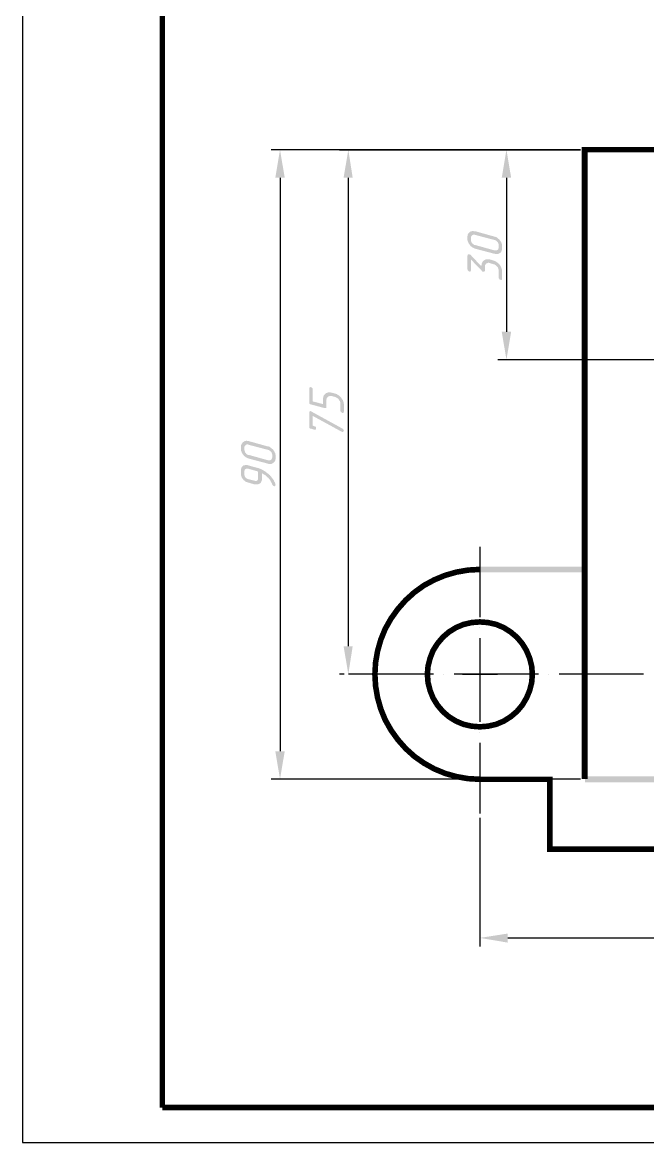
# Model space of a CAD drawing. Header units: millimetres. Extents: x -170 to 957, y 8 to 306.
# Drawn here: x 78.6 to 167.9, y 9.2 to 169.3 of the extents above; entities that cross this region are included whole.
import ezdxf

# ---------------------------------------------------------------- set-up
doc = ezdxf.new("R2010")
doc.units = ezdxf.units.MM

msp = doc.modelspace()

# ---------------------------------------------------------------- hatches: boundary and pattern name
at = {"transparency": 33554687}
h = msp.add_hatch(color=7, dxfattribs=at)
h.paths.add_polyline_path([(146.019, 138.714), (146.115, 138.714), (146.163, 138.666), (146.259, 138.666), (146.307, 138.618), (146.404, 138.57), (146.452, 138.522), (146.5, 138.474), (146.548, 138.426), (146.644, 138.377), (146.692, 138.329), (146.74, 138.281), (146.788, 138.233), (146.788, 138.233), (146.837, 138.137), (146.885, 138.089), (146.933, 137.993), (146.981, 137.945), (147.029, 137.896), (147.029, 137.8), (147.077, 137.752), (147.077, 137.656), (147.125, 137.608), (147.125, 137.512), (147.125, 137.464), (147.125, 137.367), (147.125, 137.367), (147.125, 137.031), (147.125, 136.983), (147.125, 136.935), (147.125, 136.838), (147.077, 136.79), (147.077, 136.742), (147.077, 136.646), (147.029, 136.598), (146.981, 136.55), (146.981, 136.502), (146.933, 136.454), (146.885, 136.405), (146.837, 136.357), (146.837, 136.357), (146.788, 136.357), (146.692, 136.309), (146.644, 136.261), (146.596, 136.261), (146.548, 136.213), (146.5, 136.213), (146.404, 136.213), (146.356, 136.213), (146.259, 136.213), (146.211, 136.213), (146.163, 136.213), (146.067, 136.261), (146.019, 136.261), (143.277, 136.983), (143.181, 137.031), (143.133, 137.031), (143.085, 137.079), (142.989, 137.127), (142.941, 137.127), (142.892, 137.175), (142.796, 137.223), (142.748, 137.271), (142.7, 137.319), (142.604, 137.367), (142.556, 137.464), (142.508, 137.512), (142.508, 137.512), (142.46, 137.608), (142.411, 137.656), (142.363, 137.704), (142.315, 137.8), (142.315, 137.848), (142.267, 137.945), (142.267, 137.993), (142.219, 138.041), (142.219, 138.137), (142.171, 138.185), (142.171, 138.281), (142.171, 138.329), (142.171, 138.377), (142.171, 138.666), (142.171, 138.762), (142.171, 138.81), (142.219, 138.858), (142.219, 138.955), (142.219, 139.003), (142.267, 139.051), (142.267, 139.099), (142.315, 139.147), (142.363, 139.195), (142.411, 139.243), (142.46, 139.291), (142.508, 139.339), (142.508, 139.339), (142.556, 139.388), (142.604, 139.436), (142.652, 139.436), (142.7, 139.484), (142.796, 139.484), (142.844, 139.484), (142.892, 139.532), (142.989, 139.532), (143.037, 139.532), (143.085, 139.484), (143.181, 139.484), (143.229, 139.484), (143.277, 139.484)], flags=0)
h.paths.add_polyline_path([(146.019, 138.233), (143.277, 138.955), (143.181, 139.003), (143.133, 139.003), (143.085, 139.003), (142.989, 139.003), (142.941, 138.955), (142.892, 138.955), (142.844, 138.907), (142.796, 138.858), (142.748, 138.81), (142.748, 138.762), (142.7, 138.714), (142.7, 138.666), (142.7, 138.618), (142.7, 138.522), (142.7, 138.233), (142.7, 138.185), (142.7, 138.089), (142.7, 138.041), (142.748, 137.945), (142.796, 137.896), (142.796, 137.8), (142.844, 137.8), (142.892, 137.704), (142.941, 137.656), (143.037, 137.608), (143.085, 137.56), (143.133, 137.512), (143.229, 137.512), (143.277, 137.512), (146.019, 136.742), (146.115, 136.742), (146.163, 136.742), (146.259, 136.742), (146.307, 136.742), (146.356, 136.742), (146.404, 136.79), (146.452, 136.79), (146.5, 136.838), (146.548, 136.886), (146.596, 136.935), (146.596, 136.983), (146.644, 137.079), (146.644, 137.127), (146.644, 137.175), (146.644, 137.464), (146.644, 137.56), (146.644, 137.608), (146.596, 137.704), (146.596, 137.752), (146.548, 137.848), (146.5, 137.896), (146.452, 137.945), (146.404, 137.993), (146.356, 138.041), (146.307, 138.089), (146.259, 138.137), (146.163, 138.185), (146.115, 138.233), (146.019, 138.233)], flags=0)
for points in [[(142.652, 136.069), (144.143, 134.481), (144.143, 134.53), (144.143, 134.626), (144.191, 134.674), (144.191, 134.77), (144.191, 134.77), (144.191, 134.866), (144.239, 134.914), (144.239, 134.962), (144.287, 135.011), (144.287, 135.059), (144.287, 135.059), (144.335, 135.107), (144.384, 135.203), (144.48, 135.251), (144.48, 135.299), (144.528, 135.299), (144.576, 135.347), (144.672, 135.395), (144.72, 135.395), (144.768, 135.443), (144.816, 135.443), (144.865, 135.443), (144.913, 135.443), (145.009, 135.443), (145.057, 135.492), (145.057, 135.492), (145.153, 135.443), (145.201, 135.443), (145.297, 135.443), (145.345, 135.443), (145.394, 135.443), (145.875, 135.299), (145.971, 135.251), (146.019, 135.251), (146.115, 135.203), (146.163, 135.155), (146.259, 135.155), (146.307, 135.107), (146.356, 135.059), (146.452, 135.011), (146.5, 134.962), (146.548, 134.914), (146.596, 134.866), (146.692, 134.818), (146.74, 134.722), (146.788, 134.674), (146.837, 134.626), (146.885, 134.53), (146.933, 134.481), (146.933, 134.433), (146.981, 134.337), (147.029, 134.289), (147.029, 134.193), (147.077, 134.145), (147.077, 134.049), (147.125, 134.001), (147.125, 133.904), (147.125, 133.856), (147.125, 133.76), (147.125, 133.712), (147.125, 132.702), (147.125, 132.654), (147.125, 132.606), (147.077, 132.558), (147.029, 132.509), (146.933, 132.509), (146.885, 132.558), (146.837, 132.558), (146.74, 132.606), (146.74, 132.654), (146.692, 132.702), (146.644, 132.75), (146.644, 132.846), (146.644, 132.846), (146.644, 133.856), (146.644, 133.904), (146.644, 134.001), (146.596, 134.049), (146.596, 134.145), (146.548, 134.193), (146.548, 134.289), (146.5, 134.337), (146.452, 134.385), (146.404, 134.433), (146.356, 134.481), (146.307, 134.53), (146.259, 134.578), (146.211, 134.626), (146.115, 134.674), (146.067, 134.722), (145.971, 134.77), (145.923, 134.77), (145.875, 134.77), (145.394, 134.914), (145.345, 134.914), (145.249, 134.962), (145.201, 134.962), (145.105, 134.962), (145.057, 134.914), (145.009, 134.914), (144.961, 134.866), (144.913, 134.866), (144.865, 134.866), (144.816, 134.818), (144.768, 134.77), (144.768, 134.722), (144.72, 134.674), (144.672, 134.626), (144.672, 134.53), (144.672, 134.481), (144.672, 134.385), (144.672, 134.385), (144.672, 133.856), (144.672, 133.808), (144.624, 133.76), (144.576, 133.712), (144.528, 133.712), (144.48, 133.664), (144.432, 133.712), (144.335, 133.712), (144.287, 133.76), (144.287, 133.76), (144.239, 133.808), (143.854, 134.241), (143.085, 135.011), (142.7, 135.443), (142.7, 133.904), (142.652, 133.856), (142.652, 133.808), (142.604, 133.76), (142.556, 133.712), (142.508, 133.712), (142.46, 133.712), (142.363, 133.76), (142.315, 133.808), (142.267, 133.856), (142.219, 133.904), (142.219, 133.952), (142.171, 134.049), (142.171, 134.049), (142.171, 135.973), (142.219, 136.021), (142.219, 136.117), (142.219, 136.117), (142.267, 136.165), (142.315, 136.165), (142.315, 136.165), (142.411, 136.165), (142.46, 136.165), (142.556, 136.117), (142.604, 136.117), (142.652, 136.069)], [(120.046, 115.146), (121.537, 114.761), (121.537, 115.483), (121.537, 115.531), (121.537, 115.627), (121.537, 115.675), (121.585, 115.771), (121.585, 115.819), (121.585, 115.867), (121.633, 115.916), (121.633, 116.012), (121.681, 116.06), (121.729, 116.108), (121.777, 116.156), (121.825, 116.204), (121.873, 116.204), (121.873, 116.252), (121.922, 116.3), (122.018, 116.348), (122.066, 116.348), (122.114, 116.396), (122.162, 116.396), (122.21, 116.396), (122.306, 116.445), (122.354, 116.445), (122.403, 116.445), (122.499, 116.445), (122.547, 116.445), (122.643, 116.396), (122.691, 116.396), (122.787, 116.396), (123.268, 116.252), (123.316, 116.252), (123.413, 116.204), (123.461, 116.204), (123.557, 116.156), (123.605, 116.108), (123.653, 116.06), (123.749, 116.012), (123.797, 116.012), (123.846, 115.964), (123.942, 115.867), (123.99, 115.819), (124.038, 115.771), (124.086, 115.723), (124.134, 115.675), (124.182, 115.579), (124.23, 115.531), (124.278, 115.435), (124.326, 115.386), (124.375, 115.338), (124.375, 115.242), (124.423, 115.194), (124.423, 115.098), (124.471, 115.05), (124.471, 114.954), (124.471, 114.905), (124.519, 114.809), (124.519, 114.761), (124.519, 114.665), (124.519, 113.703), (124.471, 113.607), (124.471, 113.559), (124.423, 113.511), (124.375, 113.511), (124.326, 113.511), (124.23, 113.511), (124.182, 113.559), (124.134, 113.607), (124.086, 113.607), (124.038, 113.703), (124.038, 113.751), (123.99, 113.847), (123.99, 113.847), (123.99, 114.809), (123.99, 114.905), (123.99, 114.954), (123.99, 115.05), (123.942, 115.098), (123.942, 115.194), (123.894, 115.242), (123.846, 115.29), (123.797, 115.386), (123.797, 115.386), (123.749, 115.483), (123.701, 115.531), (123.653, 115.579), (123.557, 115.627), (123.509, 115.675), (123.461, 115.675), (123.365, 115.723), (123.316, 115.771), (123.268, 115.771), (122.787, 115.916), (122.691, 115.916), (122.643, 115.916), (122.547, 115.916), (122.499, 115.916), (122.451, 115.916), (122.354, 115.867), (122.306, 115.867), (122.258, 115.819), (122.258, 115.819), (122.21, 115.771), (122.162, 115.723), (122.114, 115.675), (122.066, 115.627), (122.066, 115.579), (122.066, 115.531), (122.018, 115.435), (122.018, 115.386), (122.018, 115.338), (122.018, 114.376), (122.018, 114.28), (122.018, 114.232), (121.97, 114.184), (121.922, 114.184), (121.873, 114.184), (121.777, 114.184), (121.777, 114.184), (119.805, 114.713), (119.709, 114.713), (119.661, 114.761), (119.613, 114.809), (119.565, 114.857), (119.565, 114.954), (119.565, 115.002), (119.565, 115.002), (119.565, 117.022), (119.565, 117.07), (119.613, 117.118), (119.613, 117.166), (119.661, 117.166), (119.757, 117.214), (119.805, 117.166), (119.853, 117.166), (119.95, 117.118), (119.95, 117.07), (119.998, 117.022), (120.046, 116.974), (120.046, 116.877), (120.046, 116.877)], [(120.046, 111.683), (120.286, 111.587), (120.382, 111.587), (120.431, 111.539), (120.479, 111.49), (120.527, 111.442), (120.527, 111.346), (120.527, 111.298), (120.527, 111.202), (120.527, 111.154), (120.479, 111.154), (120.431, 111.106), (120.382, 111.106), (120.286, 111.106), (119.805, 111.25), (119.709, 111.25), (119.661, 111.298), (119.613, 111.346), (119.565, 111.394), (119.565, 111.49), (119.565, 111.539), (119.565, 111.539), (119.565, 113.559), (119.565, 113.607), (119.565, 113.655), (119.613, 113.703), (119.661, 113.751), (119.709, 113.751), (119.757, 113.751), (119.853, 113.703), (124.326, 111.25), (124.375, 111.202), (124.423, 111.154), (124.423, 111.154), (124.471, 111.058), (124.519, 111.009), (124.519, 110.961), (124.471, 110.913), (124.471, 110.865), (124.423, 110.817), (124.375, 110.769), (124.326, 110.769), (124.278, 110.769), (124.182, 110.817), (124.182, 110.817), (120.046, 113.078)]]:
    msp.add_hatch(color=7, dxfattribs=at).paths.add_polyline_path(points)
h = msp.add_hatch(color=7, dxfattribs=at)
h.paths.add_polyline_path([(113.649, 108.701), (113.745, 108.701), (113.793, 108.653), (113.889, 108.653), (113.937, 108.605), (113.985, 108.556), (114.082, 108.508), (114.13, 108.46), (114.178, 108.412), (114.226, 108.364), (114.322, 108.316), (114.37, 108.268), (114.418, 108.22), (114.418, 108.22), (114.466, 108.124), (114.514, 108.075), (114.563, 107.979), (114.611, 107.931), (114.611, 107.883), (114.659, 107.787), (114.707, 107.739), (114.707, 107.643), (114.707, 107.594), (114.755, 107.498), (114.755, 107.45), (114.755, 107.354), (114.755, 107.354), (114.755, 107.017), (114.755, 106.969), (114.755, 106.873), (114.707, 106.825), (114.707, 106.777), (114.707, 106.729), (114.659, 106.633), (114.659, 106.584), (114.611, 106.536), (114.563, 106.488), (114.514, 106.44), (114.466, 106.392), (114.418, 106.344), (114.418, 106.344), (114.37, 106.344), (114.322, 106.296), (114.274, 106.248), (114.226, 106.248), (114.178, 106.2), (114.082, 106.2), (114.033, 106.2), (113.985, 106.2), (113.889, 106.2), (113.841, 106.2), (113.745, 106.2), (113.697, 106.248), (113.649, 106.248), (110.907, 106.969), (110.811, 107.017), (110.763, 107.017), (110.667, 107.065), (110.618, 107.114), (110.57, 107.114), (110.474, 107.162), (110.426, 107.21), (110.378, 107.258), (110.282, 107.306), (110.234, 107.354), (110.186, 107.45), (110.137, 107.498), (110.137, 107.498), (110.089, 107.546), (110.041, 107.643), (109.993, 107.691), (109.945, 107.787), (109.897, 107.835), (109.897, 107.931), (109.849, 107.979), (109.849, 108.027), (109.801, 108.124), (109.801, 108.172), (109.801, 108.268), (109.801, 108.316), (109.801, 108.364), (109.801, 108.653), (109.801, 108.749), (109.801, 108.797), (109.801, 108.845), (109.849, 108.941), (109.849, 108.989), (109.897, 109.037), (109.897, 109.086), (109.945, 109.134), (109.993, 109.182), (109.993, 109.23), (110.041, 109.278), (110.089, 109.326), (110.137, 109.326), (110.186, 109.374), (110.234, 109.422), (110.282, 109.422), (110.33, 109.47), (110.378, 109.47), (110.474, 109.47), (110.522, 109.518), (110.57, 109.518), (110.667, 109.518), (110.715, 109.47), (110.811, 109.47), (110.859, 109.47), (110.907, 109.47)], flags=0)
h.paths.add_polyline_path([(113.649, 108.22), (110.907, 108.941), (110.811, 108.989), (110.763, 108.989), (110.667, 108.989), (110.618, 108.989), (110.57, 108.941), (110.522, 108.941), (110.474, 108.893), (110.426, 108.845), (110.378, 108.797), (110.33, 108.749), (110.33, 108.701), (110.282, 108.653), (110.282, 108.605), (110.282, 108.508), (110.282, 108.22), (110.282, 108.172), (110.33, 108.075), (110.33, 108.027), (110.378, 107.931), (110.378, 107.883), (110.426, 107.787), (110.474, 107.787), (110.522, 107.691), (110.57, 107.643), (110.618, 107.594), (110.715, 107.546), (110.763, 107.498), (110.859, 107.498), (110.907, 107.498), (113.649, 106.729), (113.745, 106.729), (113.793, 106.729), (113.889, 106.729), (113.937, 106.729), (113.985, 106.729), (114.033, 106.777), (114.082, 106.777), (114.13, 106.825), (114.178, 106.873), (114.178, 106.921), (114.226, 106.969), (114.226, 107.065), (114.274, 107.114), (114.274, 107.162), (114.274, 107.45), (114.274, 107.546), (114.226, 107.594), (114.226, 107.691), (114.178, 107.739), (114.178, 107.835), (114.13, 107.883), (114.082, 107.931), (114.033, 107.979), (113.985, 108.027), (113.937, 108.075), (113.841, 108.124), (113.793, 108.172), (113.697, 108.22), (113.649, 108.22)], flags=0)
h = msp.add_hatch(color=7, dxfattribs=at)
h.paths.add_polyline_path([(112.254, 105.093), (112.158, 105.141), (112.013, 105.19), (110.811, 105.526), (110.715, 105.526), (110.667, 105.526), (110.57, 105.526), (110.522, 105.526), (110.474, 105.478), (110.426, 105.478), (110.378, 105.43), (110.33, 105.382), (110.33, 105.334), (110.33, 105.286), (110.282, 105.19), (110.282, 105.141), (110.282, 104.66), (110.282, 104.612), (110.33, 104.516), (110.33, 104.468), (110.378, 104.372), (110.426, 104.324), (110.426, 104.276), (110.474, 104.228), (110.57, 104.18), (110.618, 104.131), (110.667, 104.083), (110.667, 104.083), (110.763, 104.035), (110.811, 104.035), (111.773, 103.795), (111.869, 103.747), (111.917, 103.747), (111.965, 103.747), (112.061, 103.795), (112.109, 103.795), (112.109, 103.843), (112.158, 103.843), (112.206, 103.939), (112.254, 103.939), (112.254, 104.035), (112.254, 104.035), (112.254, 104.131), (112.254, 104.131)], flags=0)
h.paths.add_polyline_path([(112.783, 104.901), (112.783, 103.987), (112.783, 103.939), (112.783, 103.843), (112.735, 103.795), (112.735, 103.747), (112.687, 103.699), (112.687, 103.602), (112.639, 103.554), (112.639, 103.506), (112.59, 103.458), (112.542, 103.41), (112.494, 103.41), (112.446, 103.362), (112.398, 103.314), (112.302, 103.314), (112.254, 103.266), (112.206, 103.266), (112.158, 103.266), (112.061, 103.266), (112.013, 103.266), (111.965, 103.266), (111.869, 103.266), (111.821, 103.266), (111.773, 103.266), (110.811, 103.554), (110.715, 103.554), (110.667, 103.602), (110.57, 103.602), (110.522, 103.65), (110.426, 103.699), (110.378, 103.747), (110.33, 103.795), (110.282, 103.843), (110.186, 103.891), (110.137, 103.939), (110.089, 104.035), (110.089, 104.035), (110.041, 104.083), (109.993, 104.131), (109.945, 104.228), (109.897, 104.276), (109.897, 104.372), (109.849, 104.42), (109.849, 104.516), (109.801, 104.564), (109.801, 104.66), (109.801, 104.709), (109.801, 104.805), (109.801, 104.805), (109.801, 105.286), (109.801, 105.382), (109.801, 105.43), (109.801, 105.526), (109.849, 105.574), (109.849, 105.622), (109.897, 105.671), (109.897, 105.719), (109.945, 105.767), (109.993, 105.815), (110.041, 105.863), (110.089, 105.911), (110.089, 105.911), (110.137, 105.959), (110.186, 106.007), (110.234, 106.007), (110.33, 106.007), (110.378, 106.055), (110.426, 106.055), (110.522, 106.055), (110.57, 106.055), (110.618, 106.055), (110.715, 106.055), (110.763, 106.007), (110.811, 106.007), (112.013, 105.671), (112.109, 105.671), (112.158, 105.622), (112.254, 105.622), (112.302, 105.622), (112.398, 105.574), (112.446, 105.526), (112.542, 105.526), (112.59, 105.478), (112.687, 105.478), (112.735, 105.43), (112.831, 105.382), (112.879, 105.334), (112.927, 105.334), (113.023, 105.286), (113.071, 105.238), (113.168, 105.19), (113.216, 105.141), (113.264, 105.093), (113.36, 105.093), (113.36, 105.045), (113.408, 104.997), (113.504, 104.949), (113.552, 104.901), (113.601, 104.853), (113.697, 104.805), (113.745, 104.757), (113.793, 104.709), (113.841, 104.66), (113.937, 104.612), (113.985, 104.516), (114.033, 104.468), (114.082, 104.42), (114.13, 104.372), (114.178, 104.276), (114.226, 104.228), (114.274, 104.18), (114.322, 104.083), (114.37, 104.035), (114.418, 103.987), (114.466, 103.891), (114.514, 103.843), (114.514, 103.747), (114.563, 103.699), (114.611, 103.602), (114.659, 103.554), (114.659, 103.458), (114.707, 103.41), (114.707, 103.314), (114.755, 103.218), (114.755, 103.169), (114.707, 103.121), (114.659, 103.073), (114.611, 103.025), (114.563, 103.025), (114.514, 103.025), (114.418, 103.073), (114.37, 103.121), (114.322, 103.169), (114.274, 103.218), (114.274, 103.266), (114.226, 103.314), (114.226, 103.41), (114.178, 103.458), (114.13, 103.554), (114.13, 103.602), (114.082, 103.65), (114.033, 103.747), (114.033, 103.795), (113.985, 103.843), (113.937, 103.939), (113.889, 103.987), (113.841, 104.035), (113.793, 104.083), (113.745, 104.18), (113.697, 104.228), (113.601, 104.276), (113.552, 104.324), (113.504, 104.372), (113.456, 104.42), (113.36, 104.516), (113.312, 104.564), (113.264, 104.612), (113.168, 104.66), (113.168, 104.66), (112.975, 104.757)], flags=0)

# ---------------------------------------------------------------- linework, layer by layer
msp.add_lwpolyline([(78.553, 9.16), (498.553, 9.16), (498.553, 306.16), (78.553, 306.16), (78.553, 9.16)], dxfattribs=at)
at = {"transparency": 33554687, "const_width": 0.8}
for points in [[(493.553, 14.16), (493.553, 301.16), (98.553, 301.16), (98.553, 14.16)], [(493.553, 14.16), (98.553, 14.16)]]:
    msp.add_lwpolyline(points, dxfattribs=at)
at = {"color": 7, "lineweight": 25, "transparency": 33554687}
for points in [[(158.332, 151.124), (114.13, 151.124)], [(123.894, 151.124), (158.332, 151.124), (146.5, 151.124)], [(115.38, 147.131), (115.38, 65.124)], [(125.144, 147.131), (125.144, 80.13)], [(147.75, 147.131), (147.75, 125.102)], [(180.217, 121.11), (146.5, 121.11)], [(143.951, 94.367), (143.951, 84.315)], [(143.951, 82.824), (143.951, 82.824)], [(143.951, 81.285), (143.951, 69.308)], [(124.567, 76.138), (123.894, 76.138)], [(137.313, 76.138), (125.192, 76.138)], [(138.804, 76.138), (138.804, 76.138)], [(152.32, 76.138), (140.295, 76.138)], [(141.45, 76.138), (146.452, 76.138)], [(153.811, 76.138), (153.811, 76.138)], [(167.326, 76.138), (155.302, 76.138)], [(143.951, 67.817), (143.951, 67.817)], [(143.951, 66.326), (143.951, 56.225)], [(158.332, 61.131), (114.13, 61.131)], [(143.951, 55.6), (143.951, 37.178)], [(147.943, 38.429), (249.96, 38.429)]]:
    msp.add_lwpolyline(points, dxfattribs=at)
at = {"color": 7, "lineweight": 0, "transparency": 33554687}
msp.add_lwpolyline([(158.933, 61.131, 0.818, 0.818, 0), (158.933, 151.124, 0.77, 0.77, 0), (198.927, 151.124, 0.77, 0.77, 0), (218.936, 151.124, 0, 0, 0)], format="xyseb", dxfattribs=at)
at = {"color": 7, "lineweight": 0, "transparency": 33554687, "const_width": 0.8}
msp.add_lwpolyline([(143.951, 91.121), (142.267, 91.025), (140.608, 90.736), (138.996, 90.279), (137.433, 89.63), (135.966, 88.836), (134.595, 87.85), (133.345, 86.72), (132.239, 85.469), (131.253, 84.098), (130.411, 82.607), (129.786, 81.068), (129.329, 79.457), (129.04, 77.798), (128.944, 76.138), (129.04, 74.455), (129.329, 72.771), (129.786, 71.16), (130.411, 69.621), (131.253, 68.13), (132.239, 66.759), (133.345, 65.508), (134.595, 64.378), (135.966, 63.416), (137.433, 62.598), (138.996, 61.949), (140.608, 61.492), (142.267, 61.204), (143.951, 61.107), (153.955, 61.107), (153.955, 51.103), (198.927, 51.103)], dxfattribs=at)
msp.add_lwpolyline([(151.358, 74.936), (151.454, 76.138), (151.358, 77.292), (151.069, 78.423), (150.612, 79.529), (150.011, 80.515), (149.241, 81.429), (148.352, 82.174), (147.366, 82.8), (146.283, 83.257), (145.129, 83.521), (143.951, 83.617), (142.772, 83.521), (141.618, 83.257), (140.536, 82.8), (139.526, 82.174), (138.66, 81.429), (137.89, 80.515), (137.265, 79.529), (136.832, 78.423), (136.543, 77.292), (136.447, 76.138), (136.543, 74.936), (136.832, 73.805), (137.265, 72.723), (137.89, 71.713), (138.66, 70.799), (139.526, 70.054), (140.536, 69.428), (141.618, 68.971), (142.772, 68.707), (143.951, 68.611), (145.129, 68.707), (146.283, 68.971), (147.366, 69.428), (148.352, 70.054), (149.241, 70.799), (150.011, 71.713), (150.612, 72.723), (151.069, 73.805)], close=True, dxfattribs=at)
at = {"color": 7, "lineweight": 25, "transparency": 33554687}
msp.add_circle((143.975, 76.162), 7.479, dxfattribs=at)
at = {"color": 7, "transparency": 33554687}
for points in [[(114.707, 147.131), (116.054, 147.131), (115.38, 151.124)], [(124.471, 147.131), (125.769, 147.131), (125.144, 151.124)], [(147.077, 147.131), (148.424, 147.131), (147.75, 151.124)], [(147.077, 125.102), (148.424, 125.102), (147.75, 121.11)], [(143.951, 91.53), (143.951, 90.712), (158.957, 91.53)], [(143.951, 90.712), (158.957, 91.53), (158.957, 90.712)], [(124.471, 80.13), (125.769, 80.13), (125.144, 76.138)], [(114.707, 65.124), (116.054, 65.124), (115.38, 61.131)], [(238.945, 60.699), (238.945, 61.516), (158.957, 60.699)], [(238.945, 61.516), (158.957, 60.699), (158.957, 61.516)], [(147.943, 39.054), (147.943, 37.756), (143.951, 38.429)]]:
    msp.add_solid(points, dxfattribs=at)

doc.saveas('drawing.dxf')
